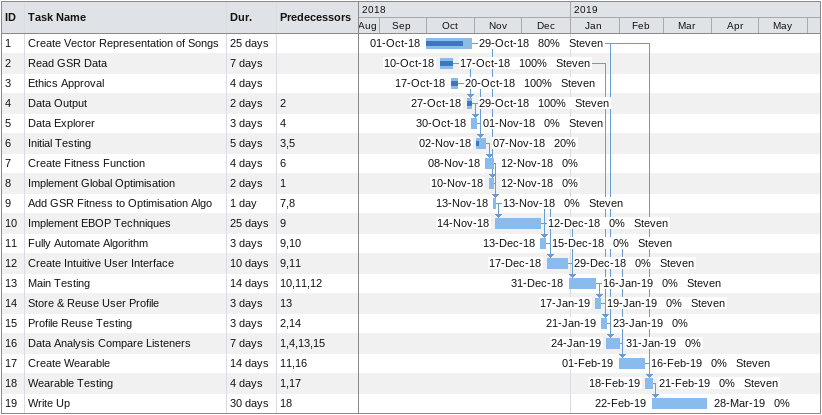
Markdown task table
| ID | Task | Duration | Start | Finish | Predecessors | Resources | % complete |
|---|---|---|---|---|---|---|---|
| 1 | Create Vector Representation of Songs | 25d | 2018-10-01 | 2018-10-29 |  | Steven | 80 |
| 2 | Read GSR Data | 7d | 2018-10-10 | 2018-10-17 |  | Steven | 100 |
| 3 | Ethics Approval | 4d | 2018-10-17 | 2018-10-20 |  | Steven | 100 |
| 4 | Data Output | 2d | 2018-10-27 | 2018-10-29 | 2 | Steven | 100 |
| 5 | Data Explorer | 3d | 2018-10-30 | 2018-11-01 | 4 | Steven | 0 |
| 6 | Initial Testing | 5d | 2018-11-02 | 2018-11-07 | 3, 5 |  | 20 |
| 7 | Create Fitness Function | 4d | 2018-11-08 | 2018-11-12 | 6 |  | 0 |
| 8 | Implement Global Optimisation | 2d | 2018-11-10 | 2018-11-12 | 1 |  | 0 |
| 9 | Add GSR Fitness to Optimisation Algo | 1d | 2018-11-13 | 2018-11-13 | 7, 8 | Steven | 0 |
| 10 | Implement EBOP Techniques | 25d | 2018-11-14 | 2018-12-12 | 9 | Steven | 0 |
| 11 | Fully Automate Algorithm | 3d | 2018-12-13 | 2018-12-15 | 9, 10 | Steven | 0 |
| 12 | Create Intuitive User Interface | 10d | 2018-12-17 | 2018-12-29 | 9, 11 | Steven | 0 |
| 13 | Main Testing | 14d | 2018-12-31 | 2019-01-16 | 10, 11, 12 | Steven | 0 |
| 14 | Store & Reuse User Profile | 3d | 2019-01-17 | 2019-01-19 | 13 | Steven | 0 |
| 15 | Profile Reuse Testing | 3d | 2019-01-21 | 2019-01-23 | 2, 14 |  | 0 |
| 16 | Data Analysis Compare Listeners | 7d | 2019-01-24 | 2019-01-31 | 1, 4, 13, 15 |  | 0 |
| 17 | Create Wearable | 14d | 2019-02-01 | 2019-02-16 | 11, 16 | Steven | 0 |
| 18 | Wearable Testing | 4d | 2019-02-18 | 2019-02-21 | 1, 17 | Steven | 0 |
| 19 | Write Up | 30d | 2019-02-22 | 2019-03-28 | 18 |  | 0 |
